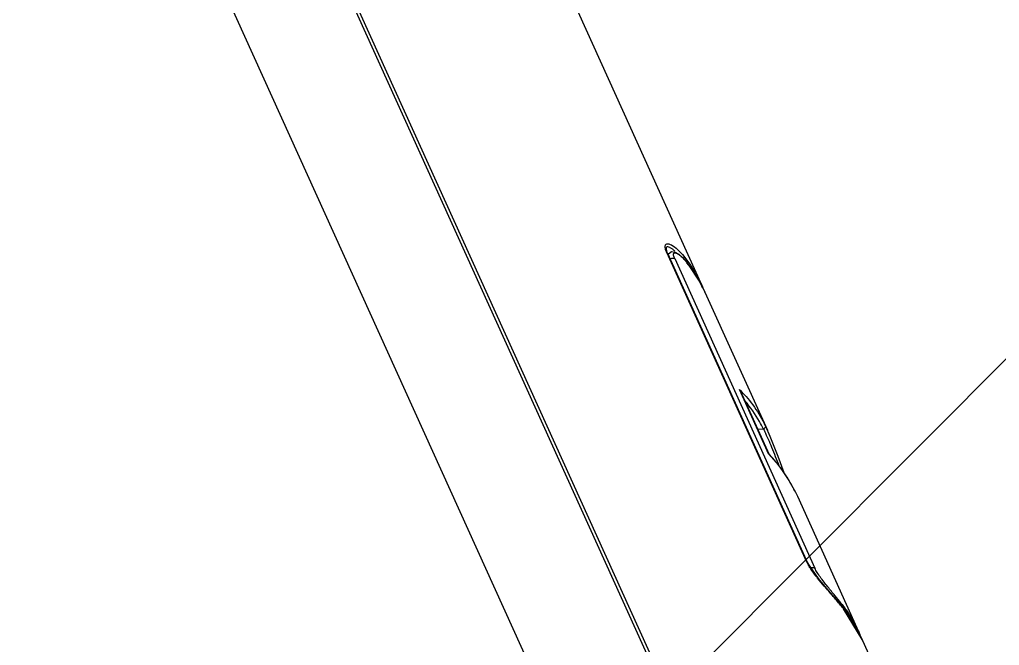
# Model space of a CAD drawing. Header units: feet. Extents: x -99009 to 3252343, y -11094690 to 9035152.
# Drawn here: x 2433034.3 to 2433380.8, y -1913491.2 to -1913270 of the extents above; entities that cross this region are included whole.
import ezdxf

# ---------------------------------------------------------------- set-up
doc = ezdxf.new("R2010")
doc.units = ezdxf.units.FT
doc.layers.add('1', color=1, linetype='Continuous')
doc.layers.add('ASSEM_MEMBER_1', color=7, linetype='Continuous')

# ---------------------------------------------------------------- blocks, each defined once
blk = doc.blocks.new('CAMERA 01')
at = {"layer": 'ASSEM_MEMBER_1', "color": 7, "linetype": 'Continuous', "transparency": 33554684}
for p, q in [((1849190.21, -2565.82), (1848856.19, -2414.97)), ((1848873.25, -2465.91), (1849161.66, -2596.16)), ((1848873.95, -2467.45), (1849162.33, -2597.69)), ((1848903.24, -2557.9), (1849027.9, -2614.2)), ((1849014.54, -2601.43), (1849014.57, -2601.43)), ((1849015.56, -2601.62), (1849016.22, -2601.88)), ((1849125.5, -2651.14), (1849015.98, -2601.68)), ((1849016.22, -2601.88), (1849016.23, -2601.89)), ((1849016.23, -2601.89), (1849125.76, -2651.35)), ((1849016.87, -2602.18), (1849016.51, -2602.29)), ((1849018.14, -2604.48), (1849127.66, -2653.95)), ((1849019.58, -2608.81), (1849019.47, -2608.74)), ((1849019.47, -2608.74), (1849019.47, -2608.74)), ((1849027.9, -2614.2), (1849028.16, -2614.32)), ((1849029.98, -2615.14), (1849029.89, -2615.1)), ((1849029.98, -2615.14), (1849029.9, -2615.09)), ((1849029.98, -2615.14), (1849078.87, -2637.22)), ((1849087.44, -2637.75), (1849064.5, -2627.39)), ((1849064.85, -2627.59), (1849064.5, -2627.39)), ((1849064.85, -2627.59), (1849087.44, -2637.8)), ((1849077.42, -2636.54), (1849077.28, -2636.47)), ((1849078.86, -2637.22), (1849077.42, -2636.54)), ((1849078.45, -2635.82), (1849078.64, -2633.82)), ((1849087.46, -2637.77), (1849087.44, -2637.75)), ((1849087.46, -2637.77), (1849087.44, -2637.75)), ((1849087.44, -2637.79), (1849087.44, -2637.75)), ((1849100.73, -2647.07), (1849102.23, -2647.77)), ((1849102.23, -2647.77), (1849151.12, -2669.85)), ((1849125.76, -2651.36), (1849125.76, -2651.35)), ((1849125.76, -2651.36), (1849126.76, -2651.86)), ((1849139.84, -2662.29), (1849141.95, -2664.01)), ((1849142.05, -2664.07), (1849141.95, -2664.01)), ((1849141.95, -2664.01), (1849141.95, -2664.01)), ((1849142.05, -2664.07), (1849141.96, -2663.99)), ((1849142.05, -2664.07), (1849141.97, -2664)), ((1849152.86, -2670.64), (1849142.05, -2664.07)), ((1849150.8, -2669.71), (1849151.56, -2669.97)), ((1849153.2, -2670.79), (1849152.86, -2670.64)), ((1849153.2, -2670.79), (1849191.41, -2688.05))]:
    blk.add_line(p, q, dxfattribs=at)
for points in [[(1849014.58, -2601.43), (1849014.64, -2601.42), (1849015.56, -2601.62)], [(1849016.51, -2602.29), (1849015.66, -2603.4), (1849015.83, -2604.66), (1849016.59, -2605.93), (1849017.9, -2607.36), (1849019.47, -2608.74)], [(1849019.47, -2608.74), (1849027.25, -2613.81), (1849029.99, -2615.13)], [(1849077.41, -2636.54), (1849080.93, -2638.11), (1849088.09, -2640.87), (1849093.83, -2642.95)], [(1849087.44, -2637.79), (1849091.06, -2640.99), (1849095.77, -2644.32), (1849100.73, -2647.07)], [(1849126.76, -2651.86), (1849131.3, -2655.05), (1849134.03, -2657.31), (1849139.84, -2662.29)], [(1849141.95, -2664.01), (1849148.84, -2668.6), (1849152.87, -2670.64)]]:
    blk.add_lwpolyline(points, dxfattribs=at)
for centre, radius, start, end in [((1849045.08, -2573.67), 43.94, 230.8594, 233.9209), ((1849036.83, -2587.39), 27.51, 230.8602, 231.1558), ((1849050.07, -2565.17), 53.81, 244.2619, 245.677), ((1849049.97, -2565.38), 53.58, 244.5713, 244.9636), ((1849050.23, -2564.8), 54.21, 244.9642, 245.6745), ((1849050.48, -2564.26), 54.8, 245.6737, 245.9691), ((1849096.1, -2596.11), 44.47, 224.7055, 225.2297), ((1849099.45, -2596.41), 44.65, 241.9418, 243.1502), ((1849121.58, -2602.94), 48.76, 225.5885, 231.6245), ((1849121.82, -2602.64), 49.14, 231.6237, 234.3056), ((1849122.92, -2657.34), 6.71, 65.3489, 67.3779), ((1849122, -2659.33), 8.9, 63.0238, 65.3297), ((1849170.71, -2624.23), 49.58, 231.9423, 234.1849), ((1849174.36, -2618.27), 56.57, 241.6519, 243.9975), ((1849175.2, -2616.56), 58.48, 243.9925, 245.339), ((1849177.61, -2616.78), 59.27, 245.1108, 245.674)]:
    blk.add_arc(centre, radius, start, end, dxfattribs=at)
for points, knots in [([(1849014.26, -2601.14), (1849014.1, -2601.12), (1849013.81, -2601.11), (1849013.41, -2601.19), (1849013.12, -2601.38), (1849012.88, -2601.79), (1849012.93, -2602.5), (1849013.5, -2603.84), (1849014.98, -2605.69), (1849016.47, -2607.03), (1849017.34, -2607.74)], [0, 0, 0, 0, 0.052684, 0.094797, 0.129895, 0.163409, 0.242223, 0.348244, 0.635525, 1, 1, 1, 1]), ([(1849014, -2602.04), (1849014, -2601.9), (1849014.09, -2601.58), (1849014.39, -2601.46), (1849014.54, -2601.43)], [0, 0, 0, 0, 0.479813, 1, 1, 1, 1]), ([(1849014.67, -2603.55), (1849014.48, -2603.29), (1849014.18, -2602.82), (1849014, -2602.27), (1849014, -2602.04)], [0, 0, 0, 0, 0.578207, 1, 1, 1, 1]), ([(1849015.26, -2601.38), (1849015.17, -2601.35), (1849014.84, -2601.25), (1849014.51, -2601.17), (1849014.26, -2601.14)], [0, 0, 0, 0, 0.279469, 1, 1, 1, 1]), ([(1849014.57, -2601.43), (1849014.79, -2601.4), (1849015.34, -2601.45), (1849015.86, -2601.62), (1849016.15, -2601.74)], [0, 0, 0, 0, 0.4118, 1, 1, 1, 1]), ([(1849015.98, -2601.68), (1849015.92, -2601.65), (1849015.68, -2601.54), (1849015.44, -2601.45), (1849015.26, -2601.38)], [0, 0, 0, 0, 0.264786, 1, 1, 1, 1]), ([(1849015.51, -2604.55), (1849015.43, -2604.47), (1849015.14, -2604.15), (1849014.86, -2603.81), (1849014.67, -2603.55)], [0, 0, 0, 0, 0.267617, 1, 1, 1, 1]), ([(1849018.14, -2604.48), (1849017.78, -2604.32), (1849017.28, -2604.12), (1849016.65, -2604.06), (1849016.33, -2604.11), (1849016.13, -2604.29), (1849016.07, -2604.55), (1849016.11, -2604.85), (1849016.23, -2605.19), (1849016.44, -2605.56), (1849016.82, -2606.13), (1849017.45, -2606.89), (1849018.38, -2607.81), (1849019.09, -2608.42), (1849019.47, -2608.72)], [0, 0, 0, 0, 0.151879, 0.202876, 0.240199, 0.26994, 0.300496, 0.337638, 0.383278, 0.437413, 0.499523, 0.644463, 0.812818, 1, 1, 1, 1]), ([(1849018.42, -2602.83), (1849018.22, -2603.01), (1849017.9, -2603.53), (1849017.93, -2604.23), (1849018.14, -2604.48)], [0, 0, 0, 0, 0.448826, 1, 1, 1, 1]), ([(1849017.34, -2607.74), (1849017.4, -2607.77), (1849017.68, -2607.84), (1849017.98, -2607.73), (1849018.17, -2607.61)], [0, 0, 0, 0, 0.211325, 1, 1, 1, 1]), ([(1849029.89, -2615.1), (1849028.98, -2614.68), (1849025.36, -2612.92), (1849021.94, -2610.71), (1849019.59, -2608.82)], [0, 0, 0, 0, 0.249792, 1, 1, 1, 1]), ([(1849064.78, -2627.68), (1849066.61, -2629.49), (1849070.56, -2632.78), (1849075, -2635.36), (1849077.28, -2636.47)], [0, 0, 0, 0, 0.503087, 1, 1, 1, 1]), ([(1849078.45, -2635.81), (1849077.55, -2635.37), (1849074.02, -2633.52), (1849070.71, -2631.23), (1849068.43, -2629.28)], [0, 0, 0, 0, 0.249365, 1, 1, 1, 1]), ([(1849077.28, -2636.47), (1849077.37, -2636.51), (1849077.59, -2636.55), (1849077.79, -2636.47), (1849077.89, -2636.42)], [0, 0, 0, 0, 0.451222, 1, 1, 1, 1]), ([(1849077.89, -2636.42), (1849078.07, -2636.32), (1849078.28, -2636.11), (1849078.42, -2635.88), (1849078.45, -2635.82)], [0, 0, 0, 0, 0.752851, 1, 1, 1, 1]), ([(1849091.6, -2641.38), (1849089.38, -2640.54), (1849085.22, -2638.96), (1849081.13, -2637.19), (1849079.28, -2636.25)], [0, 0, 0, 0, 0.534091, 1, 1, 1, 1]), ([(1849100.75, -2647.07), (1849100.09, -2646.75), (1849097.46, -2645.41), (1849094.94, -2643.84), (1849093.15, -2642.55)], [0, 0, 0, 0, 0.248958, 1, 1, 1, 1]), ([(1849127.83, -2652.45), (1849127.67, -2652.35), (1849127.09, -2651.98), (1849126.5, -2651.62), (1849126.04, -2651.39)], [0, 0, 0, 0, 0.265971, 1, 1, 1, 1]), ([(1849127.66, -2653.95), (1849127.5, -2653.74), (1849127.41, -2653.19), (1849127.6, -2652.72), (1849127.73, -2652.54)], [0, 0, 0, 0, 0.541935, 1, 1, 1, 1]), ([(1849140.15, -2663.27), (1849139.22, -2662.54), (1849137.26, -2660.95), (1849134.2, -2658.43), (1849131.49, -2656.29), (1849129.27, -2654.79), (1849128.18, -2654.18), (1849127.66, -2653.95)], [0, 0, 0, 0, 0.227448, 0.485666, 0.761085, 0.890865, 1, 1, 1, 1]), ([(1849131.18, -2654.9), (1849130.9, -2654.68), (1849129.81, -2653.83), (1849128.69, -2653.01), (1849127.83, -2652.45)], [0, 0, 0, 0, 0.25925, 1, 1, 1, 1]), ([(1849134.9, -2658.02), (1849134.6, -2657.76), (1849133.37, -2656.71), (1849132.13, -2655.66), (1849131.18, -2654.9)], [0, 0, 0, 0, 0.246327, 1, 1, 1, 1]), ([(1849141.97, -2664), (1849140.83, -2663.11), (1849138.47, -2661.12), (1849136.14, -2659.09), (1849134.9, -2658.02)], [0, 0, 0, 0, 0.46966, 1, 1, 1, 1]), ([(1849140.15, -2663.27), (1849140.19, -2663.29), (1849140.44, -2663.36), (1849140.71, -2663.26), (1849140.88, -2663.16)], [0, 0, 0, 0, 0.203319, 1, 1, 1, 1]), ([(1849141.7, -2664.43), (1849142.16, -2664.77), (1849144.04, -2666.07), (1849146, -2667.25), (1849147.5, -2668.06)], [0, 0, 0, 0, 0.251219, 1, 1, 1, 1])]:
    blk.add_open_spline(points, degree=3, knots=knots, dxfattribs=at)
for points in [[(1849015.98, -2601.68), (1849016.04, -2601.76), (1849016.13, -2601.84), (1849016.23, -2601.88)], [(1849016.23, -2601.88), (1849016.35, -2601.94), (1849016.49, -2601.95), (1849016.61, -2601.93)], [(1849019.2, -2609.18), (1849021.63, -2610.95), (1849024.25, -2612.47), (1849026.96, -2613.76)], [(1849125.76, -2651.35), (1849125.66, -2651.3), (1849125.57, -2651.23), (1849125.5, -2651.14)], [(1849126.14, -2651.4), (1849126.01, -2651.42), (1849125.88, -2651.4), (1849125.76, -2651.35)]]:
    blk.add_open_spline(points, degree=3, dxfattribs=at)

msp = doc.modelspace()

# ---------------------------------------------------------------- hatches: boundary and pattern name
h = msp.add_hatch()
h.set_pattern_fill('ACAD_ISO06W100', color=3, scale=250, angle=45.0650517, style=0)
h.set_pattern_definition([(45.06505, (3577690.7, -1274407.2), (-884.8864, 882.8794), [6000, -750, 125, -750, 125, -1625]), (45.06505, (3577690.7, -1274407.2), (-884.8864, 882.8794), [-8500, 125, -750])])
h.paths.add_polyline_path([(2406434.13479, -1913951.31621), (2406410.29101, -1892950.37549), (2406908.54364, -1891411.05859), (2455017.16516, -1891356.43764), (2455931.13262, -1892164.90677), (2455955.80435, -1913895.09093), (2455456.37236, -1914395.65829), (2406934.70215, -1914450.7482)])
h.paths.add_polyline_path([(2432281.24256, -1898258.83636), (2432287.09911, -1903417.11708), (2428795.5488, -1903421.08127), (2428789.69226, -1898262.80055)], flags=24)

# ---------------------------------------------------------------- linework, layer by layer
at = {"layer": '1'}
msp.add_arc((2520410.24778, -1978395.99612), 100000, 84.1346387202, 194.3871675539, dxfattribs=at)

# ---------------------------------------------------------------- block references
at = {"transparency": 33554684, "xscale": -1, "rotation": 90.06505171407339}
msp.add_blockref('CAMERA 01', (2428562.18812, -64340.47596), dxfattribs=at)

doc.saveas('drawing.dxf')
